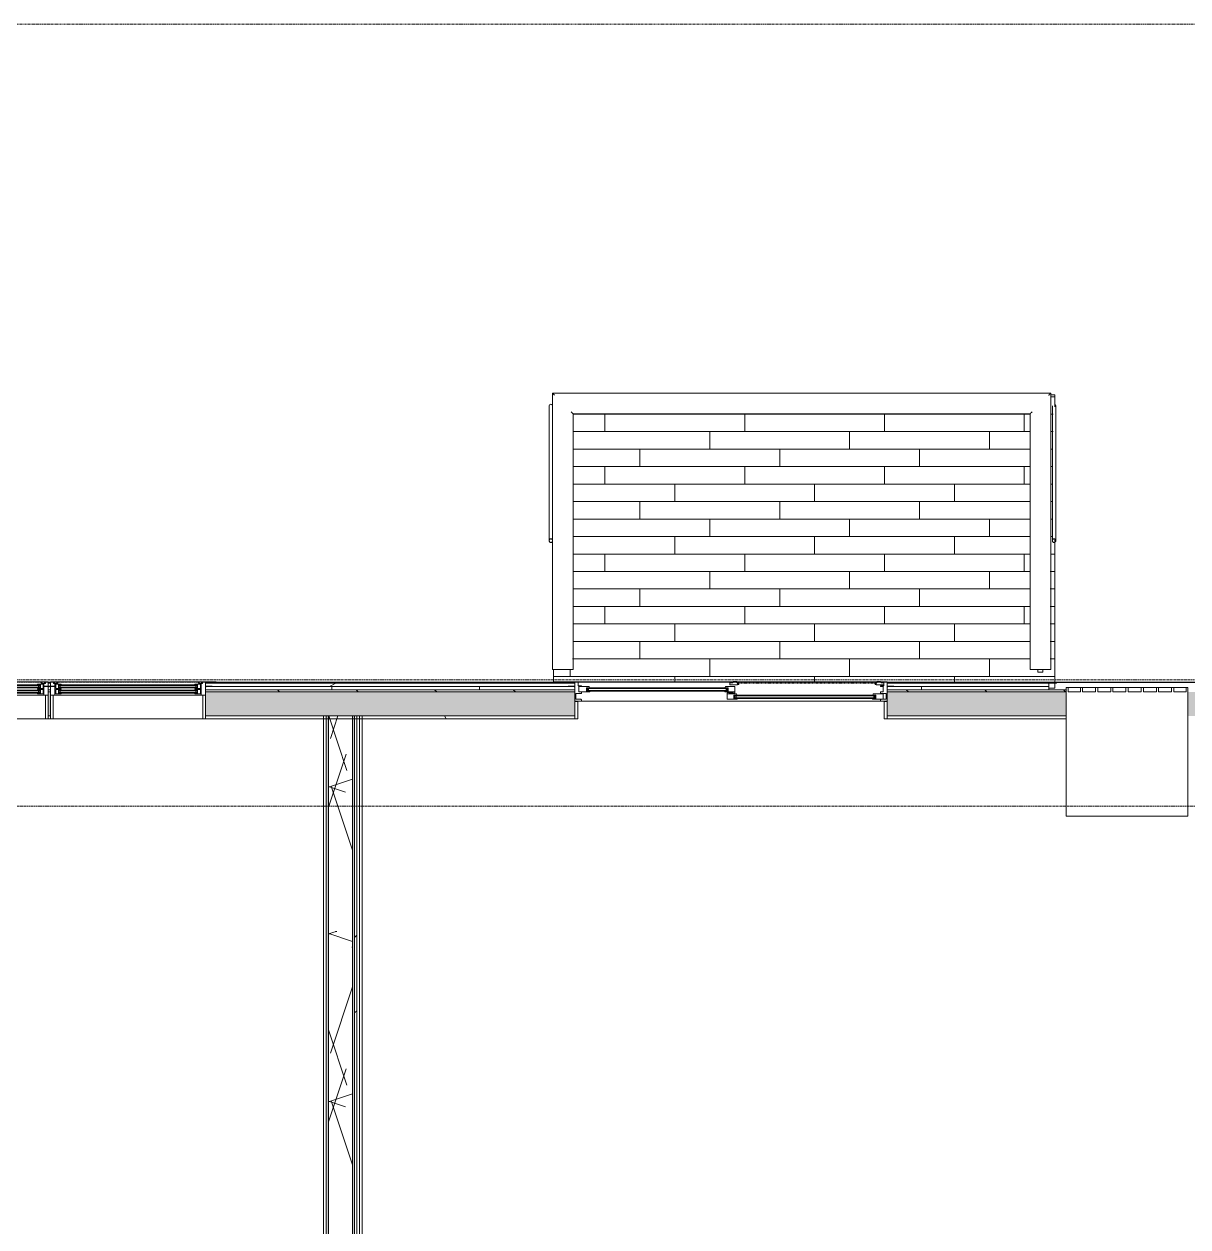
# Model space of a CAD drawing. Header units: metres. Extents: x -104 to 1975, y 9767 to 12269.
# Drawn here: x 473.8 to 740.3, y 11993.4 to 12268.7 of the extents above; entities that cross this region are included whole.
import ezdxf

# ---------------------------------------------------------------- set-up
doc = ezdxf.new("R2010")
doc.units = ezdxf.units.M
for name, pattern in [('Dash', [0.25, 0.125, -0.125]), ('Dash 1_16_', [0.125, 0.0625, -0.0625]), ('Double Dash 3_8_', [1, 0.375, -0.125, 0.125, -0.125, 0.125, -0.125])]:
    doc.linetypes.add(name, pattern=pattern)
for name, color, linetype, lineweight in [('0-2', 7, 'Continuous', 9), ('0-3', 10, 'Double Dash 3_8_', 15), ('A-DETL-GENF', 92, 'Continuous', 9), ('A-DETL-GENF-1', 7, 'Continuous', 9), ('A-DETL-GENF-HDLN-1', 7, 'Dash', 9), ('A-DETL-GENF-HDLN-2', 1, 'Continuous', 9), ('A-DOOR', 31, 'Continuous', 9), ('A-DOOR-1', 7, 'Continuous', 9), ('A-DOOR-FRAM-1', 7, 'Continuous', 9), ('A-FLOR-1', 7, 'Continuous', 9), ('A-FLOR-HRAL-1', 7, 'Continuous', 9), ('A-FLOR-PATT-1', 252, 'Continuous', 9), ('A-GENM-1', 7, 'Continuous', 9), ('A-GLAZ', 151, 'Continuous', 9), ('A-GLAZ-1', 7, 'Continuous', 9), ('A-WALL', 113, 'Continuous', 9), ('A-WALL-1', 7, 'Continuous', 9), ('A-WALL-PATT-1', 8, 'Continuous', 9), ('A-WALL-PATT-2', 253, 'Continuous', 9), ('A-WALL-PATT-3', 7, 'Continuous', 9), ('C-PROP-LINE-1', 10, 'Double Dash 3_8_', 15), ('C-PROP-LINE-2', 10, 'Dash 1_16_', 15), ('I-WALL', 2, 'Continuous', 9), ('I-WALL-1', 1, 'Continuous', 5), ('S-BEAM-1', 7, 'Continuous', 9)]:
    doc.layers.add(name, color=color, linetype=linetype, lineweight=lineweight)
pattern_1 = [(0, (3885.564, 0), (115.2, 28.8), [4.752, -81.648, 4.752, -81.648, -460.8]), (0, (3885.564, 0), (115.2, 28.8), [-172.8, 4.752, -168.048, 4.752, -81.648, -201.6]), (0, (3885.564, 0), (115.2, 28.8), [-432, 4.752, -52.848, 4.752, -139.248]), (120, (3928.764, 14.4), (-82.54153, 85.366127), [4.752, -81.648, 4.752, -81.648, -460.8]), (120, (3928.764, 14.4), (-82.54153, 85.366127), [-172.8, 4.752, -168.048, 4.752, -81.648, -201.6]), (120, (3928.764, 14.4), (-82.54153, 85.366127), [-432, 4.752, -52.848, 4.752, -139.248]), (240, (3943.164, 72), (-32.65847, -114.166127), [4.752, -81.648, 4.752, -81.648, -460.8]), (240, (3943.164, 72), (-32.65847, -114.166127), [-172.8, 4.752, -168.048, 4.752, -81.648, -201.6]), (240, (3943.164, 72), (-32.65847, -114.166127), [-432, 4.752, -52.848, 4.752, -139.248])]
pattern_2 = [(161.57, (3887.364, 1.8), (-14.4010124, -0.0012439), [0, -102.456, 11.376, 0]), (18.43, (3883.764, 1.8), (-14.4010124, 0.0012439), [0, -102.456, 11.376, 0]), (108.43, (3887.364, 1.8), (7.1973965, -36.003153), [34.146, -79.686]), (71.57, (3883.764, 1.8), (7.1973965, 36.003153), [34.146, -79.686])]

# ---------------------------------------------------------------- blocks, each defined once
blk = doc.blocks.new('Door-Sliding-Marvin-2_Panel_Patio_Door-Essential - MARVIN ESSENTIAL SLIDING - 6_-0_X6_-10_ - 2ND FLOOR-3344870-KEY PLAN - 2ND FLOOR')
at = {"layer": 'A-DETL-GENF'}
for p, q in [((-37.25, 3.19), (-37.25, 3.23)), ((-35.75, 3.23), (-37.25, 3.23)), ((-35.91, 3.19), (-37.25, 3.19)), ((-35.91, 3.19), (-35.91, 3.08)), ((-35.75, 3.08), (-35.91, 3.08)), ((-35, 4.28), (-35.75, 4.28)), ((-35.75, 4.28), (-35.75, -0.19)), ((-35, 3.31), (-35, 4.28)), ((-34.25, 3.31), (-35, 3.31)), ((-34.81, 3.19), (-32.46, 3.19)), ((-34.81, 1.94), (-34.81, 3.19)), ((-34.25, 3.19), (-34.25, 3.31)), ((-32.38, 2.88), (-33.09, 2.88)), ((-33.09, 2.88), (-33.09, 2.12)), ((-32.98, 2.72), (-32.98, 2.88)), ((-32.46, 3.19), (-32.38, 2.88)), ((-35.5, 1.62), (-35.5, 0.25)), ((-35.5, 1.62), (-34.25, 1.62)), ((-35.5, 0.25), (-34.39, 0.25)), ((-32.41, 1.94), (-34.81, 1.94)), ((-34.39, 0.25), (-34.25, 0.1)), ((-34.25, 1.62), (-34.25, 1.94)), ((-34.25, -0.19), (-34.25, 0.1)), ((-33.09, 2.12), (-32.34, 2.12)), ((-32.98, 2.27), (-32.98, 2.12)), ((-32.34, 2), (-32.41, 1.94)), ((-32.34, 2.12), (-32.34, 2)), ((-35.75, -0.19), (-34.25, -0.19)), ((-35.06, -0.22), (-35.75, -0.22)), ((-35.75, -0.22), (-35.75, -4.19)), ((-35.06, -4.19), (-35.06, -0.22)), ((35.06, -0.22), (35.06, -4.19)), ((35.75, -0.22), (35.06, -0.22)), ((35.75, -4.19), (35.75, -0.22)), ((-35.75, -4.19), (-35.06, -4.19)), ((35.06, -4.19), (35.75, -4.19))]:
    blk.add_line(p, q, dxfattribs=at)
at = {"layer": 'A-DETL-GENF-1'}
for p, q in [((-32.87, 2.72), (-32.87, 2.27)), ((-32.61, 2.72), (-32.61, 2.27))]:
    blk.add_line(p, q, dxfattribs=at)
at = {"layer": 'A-DETL-GENF-HDLN-1'}
blk.add_line((1.75, 3.94), (33.01, 3.94), dxfattribs=at)
at = {"layer": 'A-DETL-GENF-HDLN-2'}
for p, q in [((-1.29, 3.19), (-1.38, 2.88)), ((-1.38, 2.88), (-0.66, 2.88)), ((0.88, 3.19), (-1.29, 3.19)), ((-0.77, 2.72), (-0.77, 2.88)), ((-0.66, 2.88), (-0.66, 2.12)), ((-0.24, 4.05), (-0.24, 3.53)), ((0.34, 4.05), (-0.24, 4.05)), ((-0.24, 3.53), (1.51, 3.53)), ((0.6, 4.36), (0.34, 4.05)), ((1.35, 4.36), (0.6, 4.36)), ((0.88, 1.72), (0.88, 3.19)), ((1.35, 4.05), (1.35, 4.36)), ((1.35, 4.05), (1.51, 4.05)), ((1.51, 3.69), (1.51, 4.05)), ((1.71, 3.69), (1.51, 3.69)), ((1.51, 3.65), (1.75, 3.65)), ((1.51, 3.53), (1.51, 3.65)), ((1.64, 3.83), (1.64, 3.94)), ((1.75, 3.94), (1.64, 3.94)), ((1.64, 3.83), (1.71, 3.83)), ((1.71, 3.83), (1.71, 3.69)), ((1.75, 3.65), (1.75, 3.94)), ((33.01, 3.94), (33.12, 3.94)), ((33.01, 3.65), (33.01, 3.94)), ((33.25, 3.65), (33.01, 3.65)), ((33.12, 3.83), (33.05, 3.83)), ((33.05, 3.83), (33.05, 3.69)), ((33.05, 3.69), (33.25, 3.69)), ((33.12, 3.83), (33.12, 3.94)), ((33.25, 3.69), (33.25, 4.05)), ((33.41, 4.05), (33.25, 4.05)), ((33.25, 3.53), (33.25, 3.65)), ((35, 3.53), (33.25, 3.53)), ((33.41, 4.05), (33.41, 4.36)), ((33.41, 4.36), (34.16, 4.36)), ((34.16, 4.36), (34.42, 4.05)), ((34.25, 3.19), (34.25, 3.31)), ((34.25, 3.31), (35, 3.31)), ((34.81, 3.19), (34.25, 3.19)), ((34.42, 4.05), (35, 4.05)), ((34.81, 1.94), (34.81, 3.19)), ((35, 4.28), (35.75, 4.28)), ((35, 3.31), (35, 4.28)), ((35.75, 4.28), (35.75, -0.19)), ((35.75, 3.23), (37.25, 3.23)), ((35.75, 3.08), (35.91, 3.08)), ((35.91, 3.19), (35.91, 3.08)), ((35.91, 3.19), (37.25, 3.19)), ((37.25, 3.19), (37.25, 3.23)), ((-32.87, 2.72), (-32.87, 2.27)), ((-32.61, 2.72), (-32.61, 2.27)), ((-0.66, 2.12), (-1.41, 2.12)), ((-1.41, 2.12), (-1.41, 2)), ((-1.41, 2), (-1.34, 1.94)), ((-1.34, 1.94), (0.88, 1.94)), ((-1.14, 2.72), (-1.14, 2.27)), ((-0.88, 2.72), (-0.88, 2.27)), ((0.24, 1.82), (-0.88, 1.72)), ((-0.88, 0.25), (-0.88, 1.72)), ((-0.88, 1.5), (1.29, 1.5)), ((1.34, 0.25), (-0.88, 0.25)), ((-0.77, 2.27), (-0.77, 2.12)), ((-0.43, 1.68), (0.43, 1.76)), ((-0.43, 1.58), (-0.43, 1.68)), ((-0.24, 1.58), (-0.43, 1.58)), ((-0.24, 1.62), (0.88, 1.72)), ((-0.24, 1.62), (-0.24, 1.7)), ((-0.24, 1.51), (-0.24, 1.58)), ((0.24, 1.93), (0.24, 1.86)), ((0.24, 1.86), (0.43, 1.86)), ((0.24, 1.82), (0.24, 1.74)), ((0.43, 1.86), (0.43, 1.76)), ((0.66, 1.19), (0.66, 0.44)), ((1.38, 1.19), (0.66, 1.19)), ((0.66, 0.44), (1.41, 0.44)), ((0.77, 1.04), (0.77, 1.19)), ((0.77, 0.58), (0.77, 0.44)), ((0.88, 1.04), (0.88, 0.58)), ((1.14, 1.04), (1.14, 0.58)), ((1.29, 1.5), (1.38, 1.19)), ((1.41, 0.31), (1.34, 0.25)), ((1.41, 0.44), (1.41, 0.31)), ((33.16, 0.44), (32.41, 0.44)), ((32.41, 0.44), (32.41, 0.31)), ((32.41, 0.31), (32.47, 0.25)), ((32.52, 1.5), (32.44, 1.19)), ((32.44, 1.19), (33.16, 1.19)), ((32.47, 0.25), (34.84, 0.25)), ((34.84, 1.5), (32.52, 1.5)), ((32.68, 1.04), (32.68, 0.58)), ((32.93, 1.04), (32.93, 0.58)), ((33.04, 1.04), (33.04, 1.19)), ((33.04, 0.58), (33.04, 0.44)), ((33.16, 1.19), (33.16, 0.44)), ((34.81, 1.94), (34.25, 1.94)), ((34.25, 1.62), (34.25, 1.94)), ((35.5, 1.62), (34.25, 1.62)), ((34.39, 0.25), (34.25, 0.1)), ((34.25, -0.19), (34.25, 0.1)), ((35.5, 0.25), (34.39, 0.25)), ((34.84, 0.25), (34.84, 1.5)), ((35.5, 1.62), (35.5, 0.25)), ((35.75, -0.19), (34.25, -0.19))]:
    blk.add_line(p, q, dxfattribs=at)
at = {"layer": 'A-DOOR'}
for p, q in [((-32.98, 2.88), (-0.77, 2.88)), ((-32.98, 2.72), (-0.77, 2.72)), ((-32.98, 2.27), (-0.77, 2.27)), ((-32.98, 2.12), (-0.77, 2.12)), ((0.77, 1.19), (33.04, 1.19)), ((0.77, 1.04), (33.04, 1.04)), ((0.77, 0.58), (33.04, 0.58)), ((0.77, 0.44), (33.04, 0.44))]:
    blk.add_line(p, q, dxfattribs=at)
at = {"layer": 'A-DOOR-1'}
for p, q in [((-40.68, 4.25), (35.75, 4.25)), ((-40.68, 4.25), (-40.68, 4.19)), ((35.75, 4.19), (-40.68, 4.19)), ((35.75, 4.25), (35.75, 4.19))]:
    blk.add_line(p, q, dxfattribs=at)
at = {"layer": 'A-DOOR-FRAM-1'}
for p, q in [((35.75, 4.28), (-35.75, 4.28)), ((-35.75, 4.28), (-35.75, -0.19)), ((35.75, -0.19), (35.75, 4.28)), ((-35.75, -0.19), (35.75, -0.19))]:
    blk.add_line(p, q, dxfattribs=at)
blk = doc.blocks.new('Window-Double_Hung-Marvin-Essential - ESDH3066 - 2nd Floor-3357214-KEY PLAN - 2ND FLOOR')
at = {"layer": 'A-DETL-GENF-HDLN-1'}
blk.add_line((16.1, 4.22), (-16.5, 4.22), dxfattribs=at)
at = {"layer": 'A-DETL-GENF-HDLN-2'}
for p, q in [((-19.25, 3.23), (-19.25, 3.19)), ((-17.75, 3.23), (-19.25, 3.23)), ((-19.25, 3.19), (-17.9, 3.19)), ((-17.9, 3.19), (-17.9, 3.08)), ((-17.9, 3.08), (-17.75, 3.08)), ((-17.75, 4.28), (-17.16, 4.28)), ((-17.75, 4.28), (-17.75, 1.19)), ((-17.08, 3.87), (-17.16, 4.28)), ((-17.08, 3.87), (-16.19, 3.87)), ((-16.85, 4.25), (-16.85, 3.87)), ((-16.3, 4.25), (-16.85, 4.25)), ((-16.38, 3.77), (-16.72, 3.77)), ((-16.72, 3.77), (-16.72, 1.19)), ((-15.34, 3.69), (-16.56, 3.69)), ((-16.56, 2.75), (-16.56, 3.69)), ((-16.38, 3.87), (-16.38, 3.77)), ((-16.3, 4.01), (-16.3, 4.25)), ((-16.18, 4.01), (-16.3, 4.01)), ((-16.19, 3.97), (-16.1, 3.97)), ((-16.19, 3.87), (-16.19, 3.97)), ((-16.18, 4.22), (-16.1, 4.22)), ((-16.18, 4.22), (-16.18, 4.01)), ((-16.1, 3.97), (-16.1, 4.22)), ((-15.94, 2.87), (-15.94, 3.59)), ((-15.94, 3.59), (-15.28, 3.59)), ((-15.28, 2.87), (-15.94, 2.87)), ((-15.84, 2.88), (-15.84, 3.57)), ((-15.54, 3.01), (-15.54, 3.45)), ((-15.34, 3.69), (-15.28, 3.63)), ((-15.34, 2.75), (-15.28, 2.81)), ((-15.28, 3.59), (-15.28, 3.63)), ((-15.28, 2.81), (-15.28, 2.87)), ((15.34, 3.69), (15.28, 3.63)), ((15.28, 3.59), (15.28, 3.63)), ((15.94, 3.59), (15.28, 3.59)), ((15.28, 2.81), (15.28, 2.87)), ((15.28, 2.87), (15.94, 2.87)), ((15.34, 2.75), (15.28, 2.81)), ((15.34, 3.69), (16.56, 3.69)), ((15.54, 3.01), (15.54, 3.45)), ((15.84, 2.88), (15.84, 3.57)), ((15.94, 2.87), (15.94, 3.59)), ((16.18, 4.22), (16.1, 4.22)), ((16.1, 3.97), (16.1, 4.22)), ((16.19, 3.97), (16.1, 3.97)), ((16.18, 4.22), (16.18, 4.01)), ((16.18, 4.01), (16.3, 4.01)), ((16.19, 3.87), (16.19, 3.97)), ((17.08, 3.87), (16.19, 3.87)), ((16.3, 4.01), (16.3, 4.25)), ((16.3, 4.25), (16.85, 4.25)), ((16.38, 3.87), (16.38, 3.77)), ((16.38, 3.77), (16.72, 3.77)), ((16.56, 2.75), (16.56, 3.69)), ((16.72, 3.77), (16.72, 1.19)), ((16.85, 4.25), (16.85, 3.87)), ((17.08, 3.87), (17.16, 4.28)), ((17.75, 4.28), (17.16, 4.28)), ((17.75, 4.28), (17.75, 1.19)), ((17.75, 3.23), (19.25, 3.23)), ((17.9, 3.08), (17.75, 3.08)), ((17.9, 3.19), (17.9, 3.08)), ((19.25, 3.19), (17.9, 3.19)), ((19.25, 3.23), (19.25, 3.19)), ((-16.72, 1.19), (-17.75, 1.19)), ((-17.12, 1.16), (-17.12, -4.19)), ((-16.56, 2.75), (-15.34, 2.75)), ((-15.34, 2.47), (-16.56, 2.47)), ((-16.56, 1.53), (-16.56, 2.47)), ((-16.56, 1.53), (-15.34, 1.53)), ((-15.94, 1.65), (-15.94, 2.37)), ((-15.94, 2.37), (-15.28, 2.37)), ((-15.28, 1.65), (-15.94, 1.65)), ((-15.84, 1.66), (-15.84, 2.35)), ((-15.54, 1.79), (-15.54, 2.23)), ((-15.34, 2.47), (-15.28, 2.41)), ((-15.34, 1.53), (-15.28, 1.59)), ((-15.28, 2.37), (-15.28, 2.41)), ((-15.28, 1.59), (-15.28, 1.65)), ((15.34, 2.47), (15.28, 2.41)), ((15.28, 2.37), (15.28, 2.41)), ((15.94, 2.37), (15.28, 2.37)), ((15.28, 1.59), (15.28, 1.65)), ((15.28, 1.65), (15.94, 1.65)), ((15.34, 1.53), (15.28, 1.59)), ((16.56, 2.75), (15.34, 2.75)), ((15.34, 2.47), (16.56, 2.47)), ((16.56, 1.53), (15.34, 1.53)), ((15.54, 1.79), (15.54, 2.23)), ((15.84, 1.66), (15.84, 2.35)), ((15.94, 1.65), (15.94, 2.37)), ((16.56, 1.53), (16.56, 2.47)), ((16.72, 1.19), (17.75, 1.19)), ((17.12, -4.19), (17.12, 1.16)), ((-17.12, -4.19), (-17.75, -4.19)), ((17.12, -4.19), (17.75, -4.19))]:
    blk.add_line(p, q, dxfattribs=at)
at = {"layer": 'A-GLAZ'}
for p, q in [((15.84, 3.57), (-15.84, 3.57)), ((15.84, 3.45), (-15.84, 3.45)), ((15.84, 3.01), (-15.84, 3.01)), ((15.84, 2.88), (-15.84, 2.88)), ((15.84, 2.35), (-15.84, 2.35)), ((15.84, 2.23), (-15.84, 2.23)), ((15.84, 1.79), (-15.84, 1.79)), ((15.84, 1.66), (-15.84, 1.66))]:
    blk.add_line(p, q, dxfattribs=at)
at = {"layer": 'A-GLAZ-1'}
for p, q in [((17.75, 4.28), (-17.75, 4.28)), ((-17.75, 4.28), (-17.75, 1.19)), ((17.75, 1.19), (17.75, 4.28)), ((20.21, 4.25), (17.75, 4.25)), ((17.75, 4.19), (20.21, 4.19)), ((20.21, 4.19), (20.21, 4.25)), ((-17.75, 1.19), (17.75, 1.19)), ((-17.75, 1.16), (-17.75, -4.19)), ((17.75, -4.19), (17.75, 1.16)), ((-17.75, -4.19), (17.75, -4.19))]:
    blk.add_line(p, q, dxfattribs=at)
blk = doc.blocks.new('Perforated Panel at Magic-Pak - hvac panel - 3rd floor-2505074-KEY PLAN - 2ND FLOOR')
at = {"layer": 'A-GLAZ-1'}
for p, q in [((-19.01, -4.12), (19.01, -4.12)), ((-19.01, -4.19), (-19.01, -4.12)), ((19.01, -4.19), (-19.01, -4.19)), ((19.01, -4.12), (19.01, -4.19))]:
    blk.add_line(p, q, dxfattribs=at)
blk = doc.blocks.new('V-Series_EWC4_SPVU_RFA_2015 - 2ND AND 3RD FLOOR-V4-KEY PLAN - 2ND FLOOR')
at = {"layer": 'A-GENM-1'}
for p, q in [((-3829.54, 11271.13), (-3858.97, 11271.13)), ((-3858.97, 11271.13), (-3858.97, 11270.69)), ((-3858.97, 11267.89), (-3858.97, 11270.69)), ((-3858.97, 11270.69), (-3857.97, 11270.69)), ((-3857.97, 11270.69), (-3857.97, 11267.89)), ((-3829.54, 11243.25), (-3829.54, 11271.13)), ((-3857.97, 11267.89), (-3858.97, 11267.89)), ((-3858.97, 11267.89), (-3858.97, 11267.39)), ((-3858.97, 11264.41), (-3858.97, 11267.39)), ((-3858.97, 11267.39), (-3857.97, 11267.39)), ((-3857.97, 11267.39), (-3857.97, 11264.41)), ((-3857.97, 11264.41), (-3858.97, 11264.41)), ((-3858.97, 11264.41), (-3858.97, 11263.91)), ((-3858.97, 11260.92), (-3858.97, 11263.91)), ((-3858.97, 11263.91), (-3857.97, 11263.91)), ((-3857.97, 11263.91), (-3857.97, 11260.92)), ((-3857.97, 11260.92), (-3858.97, 11260.92)), ((-3858.97, 11260.92), (-3858.97, 11260.42)), ((-3858.97, 11257.44), (-3858.97, 11260.42)), ((-3858.97, 11260.42), (-3857.97, 11260.42)), ((-3857.97, 11260.42), (-3857.97, 11257.44)), ((-3857.97, 11257.44), (-3858.97, 11257.44)), ((-3858.97, 11257.44), (-3858.97, 11256.94)), ((-3858.97, 11253.96), (-3858.97, 11256.94)), ((-3858.97, 11256.94), (-3857.97, 11256.94)), ((-3857.97, 11256.94), (-3857.97, 11253.96)), ((-3857.97, 11253.96), (-3858.97, 11253.96)), ((-3858.97, 11253.96), (-3858.97, 11253.46)), ((-3858.97, 11250.47), (-3858.97, 11253.46)), ((-3858.97, 11253.46), (-3857.97, 11253.46)), ((-3857.97, 11253.46), (-3857.97, 11250.47)), ((-3857.97, 11250.47), (-3858.97, 11250.47)), ((-3858.97, 11250.47), (-3858.97, 11249.97)), ((-3858.97, 11246.99), (-3858.97, 11249.97)), ((-3858.97, 11249.97), (-3857.97, 11249.97)), ((-3857.97, 11249.97), (-3857.97, 11246.99)), ((-3857.97, 11246.99), (-3858.97, 11246.99)), ((-3858.97, 11246.99), (-3858.97, 11246.49)), ((-3858.97, 11243.69), (-3858.97, 11246.49)), ((-3858.97, 11246.49), (-3857.97, 11246.49)), ((-3857.97, 11246.49), (-3857.97, 11243.69)), ((-3857.97, 11243.69), (-3858.97, 11243.69)), ((-3858.97, 11243.69), (-3858.97, 11243.25)), ((-3858.97, 11243.25), (-3829.54, 11243.25))]:
    blk.add_line(p, q, dxfattribs=at)
blk = doc.blocks.new('Window-Double_Hung-Marvin-Essential - ESDH3066 - 2nd Floor-V3-KEY PLAN - 2ND FLOOR')
at = {"layer": 'A-DETL-GENF-HDLN-1'}
blk.add_line((16.1, -4.22), (-16.5, -4.22), dxfattribs=at)
at = {"layer": 'A-DETL-GENF-HDLN-2'}
for p, q in [((-17.12, 4.19), (-17.75, 4.19)), ((-17.12, -1.16), (-17.12, 4.19)), ((17.12, 4.19), (17.75, 4.19)), ((17.12, 4.19), (17.12, -1.16)), ((-16.72, -1.19), (-17.75, -1.19)), ((-17.75, -4.28), (-17.75, -1.19)), ((-16.72, -3.77), (-16.72, -1.19)), ((-16.56, -1.53), (-15.34, -1.53)), ((-16.56, -1.53), (-16.56, -2.47)), ((-15.34, -2.47), (-16.56, -2.47)), ((-16.56, -2.75), (-15.34, -2.75)), ((-16.56, -2.75), (-16.56, -3.69)), ((-15.28, -1.65), (-15.94, -1.65)), ((-15.94, -1.65), (-15.94, -2.37)), ((-15.94, -2.37), (-15.28, -2.37)), ((-15.84, -1.66), (-15.84, -2.35)), ((-15.54, -1.79), (-15.54, -2.23)), ((-15.34, -1.53), (-15.28, -1.59)), ((-15.34, -2.47), (-15.28, -2.41)), ((-15.34, -2.75), (-15.28, -2.81)), ((-15.28, -1.59), (-15.28, -1.65)), ((-15.28, -2.37), (-15.28, -2.41)), ((15.34, -1.53), (15.28, -1.59)), ((15.28, -1.59), (15.28, -1.65)), ((15.28, -1.65), (15.94, -1.65)), ((15.28, -2.37), (15.28, -2.41)), ((15.94, -2.37), (15.28, -2.37)), ((15.34, -2.47), (15.28, -2.41)), ((15.34, -2.75), (15.28, -2.81)), ((16.56, -1.53), (15.34, -1.53)), ((15.34, -2.47), (16.56, -2.47)), ((16.56, -2.75), (15.34, -2.75)), ((15.54, -1.79), (15.54, -2.23)), ((15.84, -1.66), (15.84, -2.35)), ((15.94, -1.65), (15.94, -2.37)), ((16.56, -1.53), (16.56, -2.47)), ((16.56, -2.75), (16.56, -3.69)), ((16.72, -3.77), (16.72, -1.19)), ((16.72, -1.19), (17.75, -1.19)), ((17.75, -4.28), (17.75, -1.19)), ((-19.25, -3.23), (-19.25, -3.19)), ((-19.25, -3.19), (-17.9, -3.19)), ((-17.75, -3.23), (-19.25, -3.23)), ((-17.9, -3.19), (-17.9, -3.08)), ((-17.9, -3.08), (-17.75, -3.08)), ((-17.75, -4.28), (-17.16, -4.28)), ((-17.08, -3.87), (-17.16, -4.28)), ((-17.08, -3.87), (-16.19, -3.87)), ((-16.85, -4.25), (-16.85, -3.87)), ((-16.3, -4.25), (-16.85, -4.25)), ((-16.38, -3.77), (-16.72, -3.77)), ((-15.34, -3.69), (-16.56, -3.69)), ((-16.38, -3.87), (-16.38, -3.77)), ((-16.18, -4.01), (-16.3, -4.01)), ((-16.3, -4.01), (-16.3, -4.25)), ((-16.19, -3.87), (-16.19, -3.97)), ((-16.19, -3.97), (-16.1, -3.97)), ((-16.18, -4.22), (-16.18, -4.01)), ((-16.18, -4.22), (-16.1, -4.22)), ((-16.1, -3.97), (-16.1, -4.22)), ((-15.28, -2.87), (-15.94, -2.87)), ((-15.94, -2.87), (-15.94, -3.59)), ((-15.94, -3.59), (-15.28, -3.59)), ((-15.84, -2.88), (-15.84, -3.57)), ((-15.54, -3.01), (-15.54, -3.45)), ((-15.34, -3.69), (-15.28, -3.63)), ((-15.28, -2.81), (-15.28, -2.87)), ((-15.28, -3.59), (-15.28, -3.63)), ((15.28, -2.81), (15.28, -2.87)), ((15.28, -2.87), (15.94, -2.87)), ((15.28, -3.59), (15.28, -3.63)), ((15.94, -3.59), (15.28, -3.59)), ((15.34, -3.69), (15.28, -3.63)), ((15.34, -3.69), (16.56, -3.69)), ((15.54, -3.01), (15.54, -3.45)), ((15.84, -2.88), (15.84, -3.57)), ((15.94, -2.87), (15.94, -3.59)), ((16.19, -3.97), (16.1, -3.97)), ((16.1, -3.97), (16.1, -4.22)), ((16.18, -4.22), (16.1, -4.22)), ((16.18, -4.22), (16.18, -4.01)), ((16.18, -4.01), (16.3, -4.01)), ((17.08, -3.87), (16.19, -3.87)), ((16.19, -3.87), (16.19, -3.97)), ((16.3, -4.01), (16.3, -4.25)), ((16.3, -4.25), (16.85, -4.25)), ((16.38, -3.87), (16.38, -3.77)), ((16.38, -3.77), (16.72, -3.77)), ((16.85, -4.25), (16.85, -3.87)), ((17.08, -3.87), (17.16, -4.28)), ((17.75, -4.28), (17.16, -4.28)), ((17.9, -3.08), (17.75, -3.08)), ((17.75, -3.23), (19.25, -3.23)), ((17.9, -3.19), (17.9, -3.08)), ((19.25, -3.19), (17.9, -3.19)), ((19.25, -3.23), (19.25, -3.19))]:
    blk.add_line(p, q, dxfattribs=at)
at = {"layer": 'A-GLAZ'}
for p, q in [((15.84, -1.66), (-15.84, -1.66)), ((15.84, -1.79), (-15.84, -1.79)), ((15.84, -2.23), (-15.84, -2.23)), ((15.84, -2.35), (-15.84, -2.35)), ((15.84, -2.88), (-15.84, -2.88)), ((15.84, -3.01), (-15.84, -3.01)), ((15.84, -3.45), (-15.84, -3.45)), ((15.84, -3.57), (-15.84, -3.57))]:
    blk.add_line(p, q, dxfattribs=at)
at = {"layer": 'A-GLAZ-1'}
for p, q in [((-17.75, 4.19), (17.75, 4.19)), ((-17.75, -1.16), (-17.75, 4.19)), ((17.75, 4.19), (17.75, -1.16)), ((-17.75, -1.19), (17.75, -1.19)), ((-17.75, -4.28), (-17.75, -1.19)), ((17.75, -1.19), (17.75, -4.28)), ((17.75, -4.28), (-17.75, -4.28)), ((17.75, -4.19), (20.21, -4.19)), ((20.21, -4.25), (17.75, -4.25)), ((20.21, -4.19), (20.21, -4.25))]:
    blk.add_line(p, q, dxfattribs=at)
blk = doc.blocks.new('Railing - Baluster_01-2700443-KEY PLAN - 2ND FLOOR')
at = {"layer": 'A-FLOR-HRAL-1'}
for p, q in [((-0.59, 1.18), (0.59, 1.18)), ((-0.59, 0.59), (-0.59, 1.18)), ((0.59, 1.18), (0.59, 0.59))]:
    blk.add_line(p, q, dxfattribs=at)
blk = doc.blocks.new('Railing - Railing-3286869-KEY PLAN - 2ND FLOOR')
at = {"layer": 'A-FLOR-HRAL-1'}
for p, q in [((-3176.67, 12184.2), (-3290.72, 12184.2)), ((-3290.72, 12184.2), (-3290.72, 12154.79)), ((-3176.67, 12120.95), (-3176.67, 12184.2)), ((-3286, 12179.48), (-3181.4, 12179.48)), ((-3286, 12120.95), (-3286, 12179.48)), ((-3181.4, 12179.48), (-3181.4, 12120.95)), ((-3290.72, 12150.46), (-3290.72, 12120.95)), ((-3290.25, 12120.95), (-3290.72, 12120.95)), ((-3286.47, 12120.95), (-3290.25, 12120.95)), ((-3286, 12120.95), (-3286.47, 12120.95)), ((-3180.93, 12120.95), (-3181.4, 12120.95)), ((-3177.15, 12120.95), (-3180.93, 12120.95)), ((-3176.67, 12120.95), (-3177.15, 12120.95))]:
    blk.add_line(p, q, dxfattribs=at)
for points, knots in [([(-3290.72, 12184.2), (-3290.72, 12184.2), (-3290.72, 12184.19), (-3290.69, 12184.17), (-3290.66, 12184.14), (-3290.63, 12184.11), (-3290.61, 12184.08), (-3290.58, 12184.06), (-3290.54, 12184.02), (-3290.5, 12183.97), (-3290.46, 12183.94), (-3290.42, 12183.9), (-3290.35, 12183.83), (-3290.29, 12183.77), (-3290.25, 12183.73)], [0, 0, 0, 0, 0.166667, 0.25, 0.333333, 0.416667, 0.458333, 0.5, 0.583333, 0.666667, 0.708333, 0.75, 0.833333, 1, 1, 1, 1]), ([(-3176.67, 12184.2), (-3176.67, 12184.2), (-3176.68, 12184.19), (-3176.71, 12184.17), (-3176.74, 12184.14), (-3176.77, 12184.11), (-3176.79, 12184.08), (-3176.82, 12184.06), (-3176.86, 12184.02), (-3176.9, 12183.97), (-3176.94, 12183.94), (-3176.98, 12183.9), (-3177.04, 12183.83), (-3177.11, 12183.77), (-3177.15, 12183.73)], [0, 0, 0, 0, 0.166667, 0.25, 0.333333, 0.416667, 0.458333, 0.5, 0.583333, 0.666667, 0.708333, 0.75, 0.833333, 1, 1, 1, 1]), ([(-3286.47, 12179.95), (-3286.43, 12179.91), (-3286.37, 12179.85), (-3286.29, 12179.77), (-3286.24, 12179.72), (-3286.21, 12179.69), (-3286.18, 12179.65), (-3286.14, 12179.62), (-3286.12, 12179.59), (-3286.09, 12179.57), (-3286.06, 12179.54), (-3286.03, 12179.51), (-3286.01, 12179.49), (-3286, 12179.48), (-3286, 12179.48)], [0, 0, 0, 0, 0.166667, 0.25, 0.333333, 0.375, 0.416667, 0.5, 0.541667, 0.583333, 0.666667, 0.75, 0.833333, 1, 1, 1, 1]), ([(-3180.93, 12179.95), (-3180.97, 12179.91), (-3181.03, 12179.85), (-3181.11, 12179.77), (-3181.15, 12179.72), (-3181.19, 12179.69), (-3181.22, 12179.65), (-3181.25, 12179.62), (-3181.28, 12179.59), (-3181.31, 12179.57), (-3181.34, 12179.54), (-3181.36, 12179.51), (-3181.39, 12179.49), (-3181.4, 12179.48), (-3181.4, 12179.48)], [0, 0, 0, 0, 0.166667, 0.25, 0.333333, 0.375, 0.416667, 0.5, 0.541667, 0.583333, 0.666667, 0.75, 0.833333, 1, 1, 1, 1])]:
    blk.add_open_spline(points, degree=3, knots=knots, dxfattribs=at)
at = {"rotation": 180}
blk.add_blockref('Railing - Baluster_01-2700443-KEY PLAN - 2ND FLOOR', (-3179.04, 12121.54), dxfattribs=at)
blk = doc.blocks.new('Walls 15 - Walls 1-3286814-KEY PLAN - 2ND FLOOR')
at = {"layer": 'S-BEAM-1'}
for p, q in [((-3176.27, 12181.35), (-3176.27, 12150.46)), ((-3175.52, 12150.46), (-3175.52, 12181.35))]:
    blk.add_line(p, q, dxfattribs=at)
at = {"layer": 'S-BEAM-1', "flags": 128}
for points in [[(-3175.52, 12150.46), (-3175.53, 12150.56), (-3175.57, 12150.66), (-3175.62, 12150.75), (-3175.69, 12150.82), (-3175.77, 12150.87), (-3175.85, 12150.9), (-3175.94, 12150.9), (-3176.03, 12150.87), (-3176.11, 12150.82), (-3176.18, 12150.75), (-3176.23, 12150.66), (-3176.26, 12150.56), (-3176.27, 12150.46)], [(-3176.27, 12150.46), (-3176.26, 12150.35), (-3176.23, 12150.25), (-3176.18, 12150.17), (-3176.11, 12150.1), (-3176.03, 12150.05), (-3175.94, 12150.02), (-3175.85, 12150.02), (-3175.77, 12150.05), (-3175.69, 12150.1), (-3175.62, 12150.17), (-3175.57, 12150.25), (-3175.53, 12150.35), (-3175.52, 12150.46)]]:
    blk.add_lwpolyline(points, dxfattribs=at)
at = {"layer": 'S-BEAM-1'}
blk.add_ellipse((-3175.9, 12181.35), major_axis=(0.375, 0), ratio=0.850805, start_param=0, end_param=1.047198, dxfattribs=at)
blk = doc.blocks.new('Walls 16 - Walls 1-3286823-KEY PLAN - 2ND FLOOR')
at = {"layer": 'S-BEAM-1'}
for p, q in [((-3291.47, 12181.35), (-3291.47, 12150.46)), ((-3290.72, 12150.46), (-3290.72, 12155.79))]:
    blk.add_line(p, q, dxfattribs=at)
at = {"layer": 'S-BEAM-1', "flags": 128}
for points in [[(-3290.72, 12150.46), (-3290.73, 12150.56), (-3290.77, 12150.66), (-3290.82, 12150.75), (-3290.89, 12150.82), (-3290.97, 12150.87), (-3291.05, 12150.9), (-3291.14, 12150.9), (-3291.23, 12150.87), (-3291.31, 12150.82), (-3291.38, 12150.75), (-3291.43, 12150.66), (-3291.46, 12150.56), (-3291.47, 12150.46)], [(-3291.47, 12150.46), (-3291.46, 12150.35), (-3291.43, 12150.25), (-3291.38, 12150.17), (-3291.31, 12150.1), (-3291.23, 12150.05), (-3291.14, 12150.02), (-3291.05, 12150.02), (-3290.97, 12150.05), (-3290.89, 12150.1), (-3290.82, 12150.17), (-3290.77, 12150.25), (-3290.73, 12150.35), (-3290.72, 12150.46)]]:
    blk.add_lwpolyline(points, dxfattribs=at)
at = {"layer": 'S-BEAM-1'}
blk.add_ellipse((-3291.1, 12181.35), major_axis=(0.375, 0), ratio=0.850805, start_param=0, end_param=3.141593, dxfattribs=at)
blk = doc.blocks.new('Family - ___-1878357-KEY PLAN - 2ND FLOOR')
at = {"layer": 'C-PROP-LINE-1'}
blk.add_line((-3989.61, 12268.69), (-1910.75, 12268.69), dxfattribs=at)
blk = doc.blocks.new('Family - ___-2835860-KEY PLAN - 2ND FLOOR')
at = {"layer": 'C-PROP-LINE-2'}
blk.add_line((-2638.11, 12118.09), (-3860.72, 12118.09), dxfattribs=at)
blk = doc.blocks.new('Family - ___-2835903-KEY PLAN - 2ND FLOOR')
at = {"layer": 'C-PROP-LINE-2'}
blk.add_line((-2096.82, 12089.69), (-3831.82, 12089.69), dxfattribs=at)
blk = doc.blocks.new('Family - ___-2835932-KEY PLAN - 2ND FLOOR')
at = {"layer": 'C-PROP-LINE-2'}
blk.add_line((-2067.92, 12118.59), (-3860.72, 12118.59), dxfattribs=at)

msp = doc.modelspace()

# ---------------------------------------------------------------- hatches: boundary and pattern name
at = {"layer": 'A-FLOR-PATT-1'}
h = msp.add_hatch(dxfattribs=at)
h.set_pattern_fill('FP_12', color=256, style=0, pattern_type=2)
h.set_pattern_definition([(180, (78.8398, 11223.402), (-5e-16, -4), []), (270, (78.84, 11223.402), (8, -8), [4, -28]), (270, (62.84, 11219.402), (8, -8), [4, -28])])
h.paths.add_polyline_path([(708.48, 12116.7), (709.85, 12116.7), (709.85, 12117.84), (708.48, 12117.84), (708.48, 12117.09)], flags=0)
h.paths.add_polyline_path([(708.48, 12118.09), (709.85, 12118.09), (709.71, 12150.9), (709.38, 12150.75), (709.29, 12150.46), (709.45, 12181.08), (709.76, 12181.15), (709.85, 12181.29), (709.85, 12183.84), (708.89, 12183.73), (708.75, 12120.95), (707.12, 12120.95), (707, 12120.36), (705.94, 12120.36), (705.94, 12120.95), (704.17, 12120.95), (704.17, 12179.48), (599.56, 12179.48), (599.43, 12120.95), (595.03, 12120.95), (595.19, 12118.15), (708.42, 12118.09)], flags=0)
at = {"layer": 'A-WALL-PATT-1'}
h = msp.add_hatch(dxfattribs=at)
h.set_pattern_fill('FP_2', color=256, style=0, pattern_type=2)
h.set_pattern_definition([(216.87, (3921.564, 90), (269.999678, 180.000482), [45, -405]), (206.565, (3975.564, 63), (-90.00047, -89.99987), [100.623, -100.623]), (198.435, (3975.564, 18), (-179.999294, -90.00048), [56.921, -227.684])])
h.paths.add_polyline_path([(1501.99, 12117.09), (1516.63, 12117.09), (1516.63, 12117.84), (1436.93, 12117.84), (1436.93, 12117.09)], flags=0)
h.paths.add_polyline_path([(1809.39, 12117.09), (1816.89, 12117.09), (1816.89, 12117.84), (1782.53, 12117.84), (1782.53, 12117.09), (1805.95, 12117.09)], flags=0)
h.paths.add_polyline_path([(1704.63, 12117.09), (1747.03, 12117.09), (1747.03, 12117.84), (1664.93, 12117.84), (1664.93, 12117.09), (1670.85, 12117.09)], flags=0)
h.paths.add_polyline_path([(827.89, 12117.09), (827.89, 12117.84), (788.4, 12117.84), (788.4, 12117.09), (826.52, 12117.09)], flags=0)
h.paths.add_polyline_path([(1062.93, 12117.09), (1132.63, 12117.09), (1132.63, 12117.84), (1057.2, 12117.84), (1057.2, 12117.09)], flags=0)
h.paths.add_polyline_path([(863.89, 12117.09), (863.89, 12117.84), (863.39, 12117.84), (863.39, 12117.09)], flags=0)
h.paths.add_polyline_path([(1593.43, 12117.09), (1593.43, 12117.84), (1552.13, 12117.84), (1552.13, 12117.09), (1569.53, 12117.09)], flags=0)
h.paths.add_polyline_path([(1173.57, 12117.09), (1245.95, 12117.09), (1245.95, 12117.84), (1168.13, 12117.84), (1168.13, 12117.09), (1171.82, 12117.09)], flags=0)
h.paths.add_polyline_path([(479.39, 12117.09), (479.89, 12117.09), (479.89, 12117.84), (479.39, 12117.84)], flags=0)
h.paths.add_polyline_path([(556.33, 12117.09), (599.95, 12117.09), (599.95, 12117.84), (515.39, 12117.84), (515.39, 12117.09)], flags=0)
h.paths.add_polyline_path([(899.39, 12117.09), (981.55, 12117.09), (981.55, 12117.84), (899.39, 12117.84)], flags=0)
h.paths.add_polyline_path([(1401.43, 12117.09), (1401.43, 12117.84), (1364.53, 12117.84), (1364.53, 12117.09), (1371.28, 12117.09)], flags=0)
h.paths.add_polyline_path([(682.24, 12117.09), (708.48, 12117.09), (708.42, 12117.84), (671.45, 12117.84), (671.45, 12117.09)], flags=0)
h.paths.add_polyline_path([(443.89, 12117.09), (443.89, 12117.84), (404.4, 12117.84), (404.4, 12117.09), (421.24, 12117.09)], flags=0)
h.paths.add_polyline_path([(362.88, 12117.09), (362.88, 12117.84), (325.85, 12117.84), (325.85, 12117.09), (353.69, 12117.09)], flags=0)
h.paths.add_polyline_path([(249.05, 12117.09), (290.35, 12117.09), (290.35, 12117.84), (249.05, 12117.84)], flags=0)
h.paths.add_polyline_path([(213.55, 12117.09), (213.55, 12117.84), (95.45, 12117.84), (95.45, 12117.09)], flags=0)
h.paths.add_polyline_path([(59.95, 12117.09), (59.95, 12117.84), (25.59, 12117.84), (25.59, 12117.09), (49.73, 12117.09)], flags=0)
h = msp.add_hatch(dxfattribs=at)
h.set_pattern_fill('FP_1', color=256, style=0, pattern_type=2)
h.set_pattern_definition(pattern_1)
h.paths.add_polyline_path([(1808.77, 12109.71), (1809.39, 12109.71), (1809.39, 12110.34), (1782.53, 12110.34), (1782.53, 12109.71), (1805.95, 12109.71)], flags=0)
h.paths.add_polyline_path([(708.31, 12109.71), (712.44, 12109.71), (712.44, 12110.34), (671.45, 12110.34), (671.45, 12109.71), (691.42, 12109.71)], flags=0)
h.paths.add_polyline_path([(752.69, 12109.71), (756.57, 12109.71), (756.57, 12110.34), (752.69, 12110.19)], flags=0)
h.paths.add_polyline_path([(784.44, 12109.71), (827.89, 12109.71), (827.89, 12110.34), (784.44, 12110.34)], flags=0)
h.paths.add_polyline_path([(1231.8, 12109.71), (1239.2, 12109.71), (1239.2, 12110.34), (1168.13, 12110.34), (1168.13, 12109.71), (1186.48, 12109.71)], flags=0)
h.paths.add_polyline_path([(1704.63, 12109.71), (1747.03, 12109.71), (1747.03, 12110.34), (1664.93, 12110.34), (1664.93, 12109.71), (1670.85, 12109.71)], flags=0)
h.paths.add_polyline_path([(1371.28, 12109.71), (1401.43, 12109.71), (1401.43, 12110.34), (1371.28, 12110.34), (1371.28, 12109.83)], flags=0)
h.paths.add_polyline_path([(1591.3, 12109.71), (1593.43, 12109.71), (1593.43, 12110.34), (1552.13, 12110.34), (1552.13, 12109.71), (1588.48, 12109.71)], flags=0)
h.paths.add_polyline_path([(1025.67, 12109.71), (1025.67, 12110.34), (1017.05, 12110.34), (1017.05, 12109.71)], flags=0)
h.paths.add_polyline_path([(1053.54, 12109.71), (1132.63, 12109.71), (1132.63, 12110.34), (1053.54, 12110.34)], flags=0)
h.paths.add_polyline_path([(1436.93, 12109.71), (1516.63, 12109.71), (1516.63, 12110.34), (1436.93, 12110.34)], flags=0)
h.paths.add_polyline_path([(961.61, 12109.71), (981.55, 12109.71), (981.55, 12110.34), (954.48, 12110.34), (954.48, 12109.71)], flags=0)
h.paths.add_polyline_path([(863.89, 12109.71), (863.89, 12110.34), (863.39, 12110.34), (863.39, 12109.71)], flags=0)
h.paths.add_polyline_path([(556.33, 12109.71), (599.95, 12109.71), (599.95, 12110.34), (551.28, 12110.34), (551.28, 12109.71)], flags=0)
h.paths.add_polyline_path([(899.39, 12109.71), (945.6, 12109.71), (945.6, 12110.34), (899.39, 12110.34)], flags=0)
h.paths.add_polyline_path([(744.19, 12109.71), (744.19, 12110.34), (740.32, 12110.34), (740.32, 12109.71), (742.08, 12109.71)], flags=0)
h.paths.add_polyline_path([(353.69, 12109.71), (369.9, 12109.71), (369.9, 12110.34), (325.85, 12110.34), (325.85, 12109.71)], flags=0)
h.paths.add_polyline_path([(397.78, 12109.71), (443.89, 12109.71), (443.89, 12110.34), (397.78, 12110.34)], flags=0)
h.paths.add_polyline_path([(479.39, 12109.71), (479.89, 12109.71), (479.89, 12110.34), (479.39, 12110.34)], flags=0)
h.paths.add_polyline_path([(249.05, 12109.71), (290.35, 12109.71), (290.35, 12110.34), (249.05, 12110.34)], flags=0)
h.paths.add_polyline_path([(49.73, 12109.71), (59.95, 12109.71), (59.95, 12110.34), (33.09, 12110.34), (33.09, 12109.71), (33.72, 12109.71)], flags=0)
h.paths.add_polyline_path([(213.55, 12109.71), (213.55, 12110.34), (95.45, 12110.34), (95.45, 12109.71)], flags=0)
h.paths.add_polyline_path([(515.39, 12109.71), (542.4, 12109.71), (542.4, 12110.34), (515.39, 12110.34)], flags=0)
h = msp.add_hatch(dxfattribs=at)
h.set_pattern_fill('FP_23', color=256, style=0, pattern_type=2)
h.set_pattern_definition([(45, (3885.564, 0), (-35.63818, 35.63818), []), (45, (3885.564, 54), (-35.63818, 35.63818), [])])
h.paths.add_polyline_path([(549.53, 11724.74), (550.03, 11724.74), (550.03, 12110.34), (549.53, 12110.34), (549.53, 11725.24)], flags=0)
at = {"layer": 'A-WALL-PATT-2'}
h = msp.add_hatch(dxfattribs=at)
h.set_pattern_fill('FP_3', color=256, style=0, pattern_type=2)
h.set_pattern_definition([(0, (3885.564, 0), (0, 33.75), []), (90, (3885.564, 0), (-33.75, 2e-15), [])])
h.paths.add_polyline_path([(1552.13, 12116.34), (1593.43, 12116.34), (1593.43, 12117.09), (1552.13, 12117.09)], flags=0)
h.paths.add_polyline_path([(1809.39, 12116.34), (1816.14, 12116.34), (1816.14, 12117.09), (1782.53, 12117.09), (1782.53, 12116.34), (1805.95, 12116.34)], flags=0)
h.paths.add_polyline_path([(1670.44, 12116.34), (1747.03, 12116.34), (1747.03, 12117.09), (1664.93, 12117.09), (1664.93, 12116.34)], flags=0)
h.paths.add_polyline_path([(691.42, 12116.34), (708.48, 12116.34), (708.42, 12117.09), (671.45, 12117.09), (671.45, 12116.34), (682.24, 12116.34)], flags=0)
h.paths.add_polyline_path([(899.39, 12116.34), (981.55, 12116.34), (981.55, 12117.09), (899.39, 12117.09)], flags=0)
h.paths.add_polyline_path([(863.89, 12116.34), (863.89, 12117.09), (863.39, 12117.09), (863.39, 12116.34)], flags=0)
h.paths.add_polyline_path([(827.89, 12116.34), (827.89, 12117.09), (788.4, 12117.09), (788.4, 12116.34), (826.52, 12116.34)], flags=0)
h.paths.add_polyline_path([(1057.2, 12116.34), (1132.63, 12116.34), (1132.63, 12117.09), (1057.2, 12117.09)], flags=0)
h.paths.add_polyline_path([(599.95, 12116.34), (599.95, 12117.09), (515.39, 12117.09), (515.39, 12116.34), (599.83, 12116.34)], flags=0)
h.paths.add_polyline_path([(1367.19, 12116.34), (1401.43, 12116.34), (1401.43, 12117.09), (1365.28, 12117.09), (1365.28, 12116.34), (1366.89, 12116.34)], flags=0)
h.paths.add_polyline_path([(1516.63, 12116.34), (1516.63, 12117.09), (1436.93, 12117.09), (1436.93, 12116.34), (1501.99, 12116.34)], flags=0)
h.paths.add_polyline_path([(1173.57, 12116.34), (1245.2, 12116.34), (1245.2, 12117.09), (1168.13, 12117.09), (1168.13, 12116.34), (1171.82, 12116.34)], flags=0)
h.paths.add_polyline_path([(443.89, 12116.34), (443.89, 12117.09), (404.4, 12117.09), (404.4, 12116.34), (421.24, 12116.34)], flags=0)
h.paths.add_polyline_path([(479.89, 12116.34), (479.89, 12117.09), (479.39, 12117.09), (479.39, 12116.34)], flags=0)
h.paths.add_polyline_path([(362.88, 12116.34), (362.88, 12117.09), (325.85, 12117.09), (325.85, 12116.34), (353.69, 12116.34)], flags=0)
h.paths.add_polyline_path([(290.35, 12116.34), (290.35, 12117.09), (249.05, 12117.09), (249.05, 12116.34)], flags=0)
h.paths.add_polyline_path([(27.09, 12116.34), (59.95, 12116.34), (59.95, 12117.09), (26.34, 12117.09), (26.34, 12116.34)], flags=0)
h.paths.add_polyline_path([(213.55, 12116.34), (213.55, 12117.09), (95.45, 12117.09), (95.45, 12116.34)], flags=0)
h = msp.add_hatch(dxfattribs=at)
h.set_pattern_fill('FP_4', color=256, style=0, pattern_type=2)
h.set_pattern_definition([(0, (3885.564, 0), (0, 17.993), []), (315, (3885.564, 0), (17.993039, 0), [25.446, -25.446]), (45, (3885.564, 0), (17.993039, 0), [25.446, -25.446])])
h.paths.add_polyline_path([(1365.28, 12115.84), (1401.43, 12115.84), (1401.43, 12116.34), (1365.28, 12116.34)], flags=0)
h.paths.add_polyline_path([(1809.39, 12115.84), (1815.39, 12115.84), (1815.39, 12116.34), (1782.53, 12116.34), (1782.53, 12115.84), (1805.95, 12115.84)], flags=0)
h.paths.add_polyline_path([(740.32, 12115.84), (756.57, 12115.84), (756.57, 12116.34), (740.32, 12116.34)], flags=0)
h.paths.add_polyline_path([(784.44, 12115.84), (827.89, 12115.84), (827.89, 12116.34), (784.44, 12116.34)], flags=0)
h.paths.add_polyline_path([(708.48, 12115.84), (712.44, 12115.84), (712.44, 12116.34), (671.45, 12116.34), (671.45, 12115.84), (708.31, 12115.84)], flags=0)
h.paths.add_polyline_path([(1747.03, 12115.84), (1747.03, 12116.34), (1664.93, 12116.34), (1664.93, 12115.84), (1704.63, 12115.84)], flags=0)
h.paths.add_polyline_path([(1593.43, 12115.84), (1593.43, 12116.34), (1552.13, 12116.34), (1552.13, 12115.84), (1569.53, 12115.84)], flags=0)
h.paths.add_polyline_path([(863.39, 12115.84), (863.89, 12115.84), (863.89, 12116.34), (863.39, 12116.34)], flags=0)
h.paths.add_polyline_path([(27.59, 12115.84), (59.95, 12115.84), (59.95, 12116.34), (27.09, 12116.34), (27.09, 12115.84)], flags=0)
h.paths.add_polyline_path([(1516.63, 12115.84), (1516.63, 12116.34), (1436.93, 12116.34), (1436.93, 12115.84), (1501.99, 12115.84)], flags=0)
h.paths.add_polyline_path([(95.45, 12115.84), (213.55, 12115.84), (213.55, 12116.34), (95.45, 12116.34)], flags=0)
h.paths.add_polyline_path([(290.35, 12115.84), (290.35, 12116.34), (249.05, 12116.34), (249.05, 12115.84)], flags=0)
h.paths.add_polyline_path([(325.85, 12115.84), (369.9, 12115.84), (369.9, 12116.34), (325.85, 12116.34)], flags=0)
h.paths.add_polyline_path([(1239.2, 12115.84), (1245.2, 12115.84), (1245.2, 12116.34), (1168.13, 12116.34), (1168.13, 12115.84), (1231.8, 12115.84)], flags=0)
h.paths.add_polyline_path([(397.78, 12115.84), (443.89, 12115.84), (443.89, 12116.34), (397.78, 12116.34)], flags=0)
h.paths.add_polyline_path([(479.39, 12115.84), (479.89, 12115.84), (479.89, 12116.34), (479.39, 12116.34)], flags=0)
h.paths.add_polyline_path([(1132.63, 12115.84), (1132.63, 12116.34), (1053.54, 12116.34), (1053.54, 12115.84), (1096.7, 12115.84)], flags=0)
h.paths.add_polyline_path([(515.39, 12115.84), (599.95, 12115.84), (599.83, 12116.34), (515.39, 12116.34)], flags=0)
h.paths.add_polyline_path([(1025.67, 12115.84), (1025.67, 12116.34), (1017.05, 12116.34), (1017.05, 12115.84)], flags=0)
h.paths.add_polyline_path([(981.55, 12115.84), (981.55, 12116.34), (899.39, 12116.34), (899.39, 12115.84), (961.61, 12115.84)], flags=0)
h = msp.add_hatch(dxfattribs=at)
h.set_pattern_fill('FP_5', color=256, style=0, pattern_type=2)
h.set_pattern_definition(pattern_2)
h.paths.add_polyline_path([(1809.39, 12110.34), (1814.89, 12110.34), (1814.89, 12115.84), (1782.53, 12115.84), (1782.53, 12110.34), (1805.95, 12110.34)], flags=0)
h.paths.add_polyline_path([(1365.78, 12110.34), (1401.43, 12110.34), (1401.43, 12115.84), (1365.78, 12115.84)], flags=0)
h.paths.add_polyline_path([(1704.63, 12110.34), (1747.03, 12110.34), (1747.03, 12115.84), (1664.93, 12115.84), (1664.93, 12110.34), (1670.85, 12110.34)], flags=0)
h.paths.add_polyline_path([(1552.13, 12110.34), (1593.43, 12110.34), (1593.43, 12115.84), (1552.13, 12115.84), (1552.13, 12114.72)], flags=0)
h.paths.add_polyline_path([(1244.7, 12110.34), (1244.7, 12115.84), (1168.13, 12115.84), (1168.13, 12110.34), (1239.2, 12110.34)], flags=0)
h.paths.add_polyline_path([(1096.7, 12110.34), (1132.63, 12110.34), (1132.63, 12115.84), (1053.54, 12115.84), (1053.54, 12110.34), (1062.93, 12110.34)], flags=0)
h.paths.add_polyline_path([(961.61, 12110.34), (981.55, 12110.34), (981.55, 12115.84), (899.39, 12115.84), (899.39, 12110.34), (952.23, 12110.34)], flags=0)
h.paths.add_polyline_path([(1436.93, 12110.34), (1516.63, 12110.34), (1516.63, 12115.84), (1436.93, 12115.84), (1436.93, 12111.6)], flags=0)
h.paths.add_polyline_path([(740.32, 12110.34), (756.57, 12110.34), (756.57, 12115.84), (740.32, 12115.84), (740.32, 12115)], flags=0)
h.paths.add_polyline_path([(784.44, 12110.34), (827.89, 12110.34), (827.89, 12115.84), (784.44, 12115.84), (784.44, 12114.46)], flags=0)
h.paths.add_polyline_path([(27.59, 12110.34), (59.95, 12110.34), (59.95, 12115.84), (27.59, 12115.84)], flags=0)
h.paths.add_polyline_path([(712.44, 12110.34), (712.44, 12115.84), (671.45, 12115.84), (671.45, 12110.34), (708.31, 12110.34)], flags=0)
h.paths.add_polyline_path([(353.69, 12110.34), (369.9, 12110.34), (369.9, 12115.84), (325.85, 12115.84), (325.85, 12110.34)], flags=0)
h.paths.add_polyline_path([(863.39, 12110.34), (863.89, 12110.34), (863.89, 12115.84), (863.39, 12115.84), (863.39, 12113.49)], flags=0)
h.paths.add_polyline_path([(1025.67, 12110.34), (1025.67, 12115.84), (1017.05, 12115.84), (1017.05, 12110.34)], flags=0)
h.paths.add_polyline_path([(397.78, 12110.34), (443.89, 12110.34), (443.89, 12115.84), (397.78, 12115.84), (397.78, 12113.68)], flags=0)
h.paths.add_polyline_path([(290.35, 12110.34), (290.35, 12115.84), (249.05, 12115.84), (249.05, 12110.34)], flags=0)
h.paths.add_polyline_path([(479.39, 12110.34), (479.89, 12110.34), (479.89, 12115.84), (479.39, 12115.84), (479.39, 12114.55)], flags=0)
h.paths.add_polyline_path([(599.95, 12110.34), (599.95, 12115.84), (515.39, 12115.84), (515.39, 12110.34), (590.78, 12110.34)], flags=0)
h.paths.add_polyline_path([(95.45, 12110.34), (213.55, 12110.34), (213.55, 12115.84), (95.45, 12115.84), (95.45, 12110.44)], flags=0)
h = msp.add_hatch(dxfattribs=at)
h.set_pattern_fill('FP_5', color=256, style=0, pattern_type=2)
h.set_pattern_definition(pattern_2)
h.paths.add_polyline_path([(549.03, 11724.74), (549.03, 12110.34), (543.53, 12110.34), (543.53, 11724.74), (547.89, 11724.74)], flags=0)
at = {"layer": 'A-WALL-PATT-3'}
h = msp.add_hatch(dxfattribs=at)
h.set_pattern_fill('FP_1', color=256, style=0, pattern_type=2)
h.set_pattern_definition(pattern_1)
h.paths.add_polyline_path([(543.03, 11724.74), (543.03, 12110.34), (542.4, 12110.34), (542.4, 11724.74)], flags=0)
h = msp.add_hatch(dxfattribs=at)
h.set_pattern_fill('FP_1', color=256, style=0, pattern_type=2)
h.set_pattern_definition(pattern_1)
h.paths.add_polyline_path([(551.28, 11725.36), (551.28, 12110.34), (550.65, 12110.34), (550.65, 11725.36)], flags=0)
at = {"layer": 'I-WALL-1'}
for points in [[(543.53, 11724.74), (543.53, 12110.34), (543.03, 12110.34), (543.03, 11724.74)], [(549.53, 11724.74), (549.53, 12110.34), (549.03, 12110.34), (549.03, 11724.74)]]:
    msp.add_hatch(color=256, dxfattribs=at).paths.add_polyline_path(points, flags=0)

# ---------------------------------------------------------------- linework, layer by layer
at = {"layer": 'A-FLOR-1'}
for p, q in [((709.85, 12183.84), (708.87, 12183.84)), ((709.85, 12181.1), (709.85, 12183.84)), ((709.85, 12118.09), (709.85, 12150.84)), ((595.03, 12120.95), (595.03, 12118.15)), ((708.48, 12116.7), (709.85, 12116.7)), ((709.85, 12116.7), (709.85, 12117.84))]:
    msp.add_line(p, q, dxfattribs=at)
at = {"layer": 'A-WALL'}
for p, q in [((543.03, 11724.74), (543.03, 12110.34)), ((543.53, 11724.74), (543.53, 12110.34)), ((549.03, 11724.74), (549.03, 12110.34)), ((549.53, 11724.74), (549.53, 12110.34)), ((550.03, 11724.74), (550.03, 12110.34)), ((550.65, 11724.74), (550.65, 12110.34))]:
    msp.add_line(p, q, dxfattribs=at)
at = {"layer": 'A-WALL-1'}
for p, q in [((479.89, 12118.09), (479.39, 12118.09)), ((479.89, 12117.84), (479.39, 12117.84)), ((479.89, 12117.09), (479.39, 12117.09)), ((479.89, 12116.34), (479.39, 12116.34)), ((479.89, 12115.84), (479.39, 12115.84)), ((599.95, 12117.84), (515.39, 12117.84)), ((599.95, 12117.09), (515.39, 12117.09)), ((599.95, 12116.34), (515.39, 12116.34)), ((599.95, 12115.84), (515.39, 12115.84)), ((595.03, 12118.09), (517.85, 12118.09)), ((710.23, 12118.09), (671.45, 12118.09)), ((708.48, 12117.84), (671.45, 12117.84)), ((708.48, 12117.09), (671.45, 12117.09)), ((708.48, 12116.34), (671.45, 12116.34)), ((712.44, 12115.84), (671.45, 12115.84)), ((708.48, 12116.34), (708.48, 12117.84)), ((708.48, 12117.84), (710.23, 12117.84)), ((712.44, 12116.34), (708.48, 12116.34)), ((710.23, 12117.84), (710.23, 12118.03)), ((712.44, 12109.71), (712.44, 12116.34)), ((479.89, 12110.34), (479.39, 12110.34)), ((599.95, 12110.34), (515.39, 12110.34)), ((712.44, 12110.34), (671.45, 12110.34)), ((479.39, 12109.71), (479.89, 12109.71)), ((515.39, 12109.71), (599.95, 12109.71)), ((671.45, 12109.71), (712.44, 12109.71))]:
    msp.add_line(p, q, dxfattribs=at)
at = {"layer": 'I-WALL'}
for p, q in [((542.4, 12110.34), (542.4, 11725.36)), ((551.28, 12110.34), (542.4, 12110.34)), ((551.28, 11725.36), (551.28, 12110.34))]:
    msp.add_line(p, q, dxfattribs=at)

# ---------------------------------------------------------------- block references
at = {"layer": '0-2'}
for name, p in [('Walls 16 - Walls 1-3286823-KEY PLAN - 2ND FLOOR', (3885.56, 0)), ('Railing - Railing-3286869-KEY PLAN - 2ND FLOOR', (3885.56, 0)), ('Walls 15 - Walls 1-3286814-KEY PLAN - 2ND FLOOR', (3885.56, 0)), ('Window-Double_Hung-Marvin-Essential - ESDH3066 - 2nd Floor-3357214-KEY PLAN - 2ND FLOOR', (497.64, 12113.9)), ('Door-Sliding-Marvin-2_Panel_Patio_Door-Essential - MARVIN ESSENTIAL SLIDING - 6_-0_X6_-10_ - 2ND FLOOR-3344870-KEY PLAN - 2ND FLOOR', (635.7, 12113.9))]:
    msp.add_blockref(name, p, dxfattribs=at)
for name, p, rotation in [('Window-Double_Hung-Marvin-Essential - ESDH3066 - 2nd Floor-V3-KEY PLAN - 2ND FLOOR', (461.64, 12113.9), 180), ('Perforated Panel at Magic-Pak - hvac panel - 3rd floor-2505074-KEY PLAN - 2ND FLOOR', (729.24, 12113.9), 180), ('V-Series_EWC4_SPVU_RFA_2015 - 2ND AND 3RD FLOOR-V4-KEY PLAN - 2ND FLOOR', (-10530.81, 8257.87), 270)]:
    msp.add_blockref(name, p, dxfattribs=dict(at, rotation=rotation))
at = {"layer": '0-3'}
for name in ['Family - ___-1878357-KEY PLAN - 2ND FLOOR', 'Family - ___-2835932-KEY PLAN - 2ND FLOOR', 'Family - ___-2835860-KEY PLAN - 2ND FLOOR', 'Family - ___-2835903-KEY PLAN - 2ND FLOOR']:
    msp.add_blockref(name, (3885.56, 0), dxfattribs=at)

doc.saveas('drawing.dxf')
